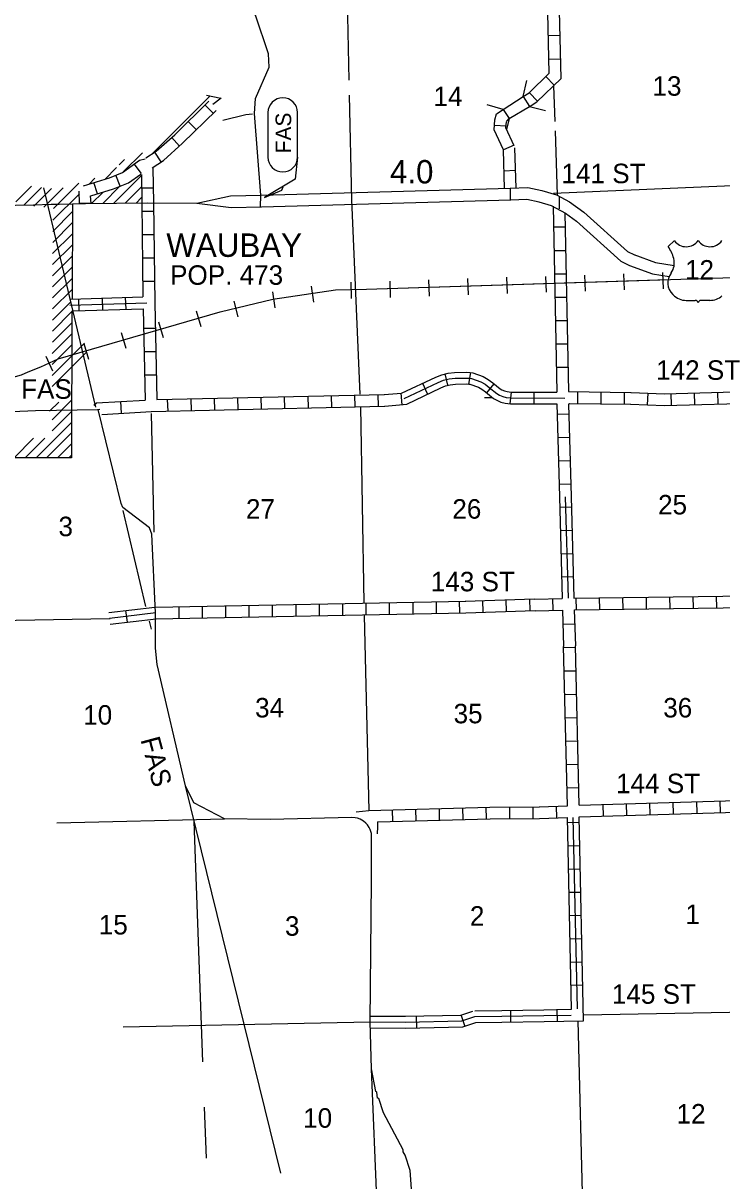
# Model space of a CAD drawing. Extents: x 1801812 to 2342521, y 16392469 to 16767754.
# Drawn here: x 2077396 to 2095312, y 16452163 to 16481863 of the extents above; entities that cross this region are included whole.
import ezdxf

# ---------------------------------------------------------------- set-up
doc = ezdxf.new("R2010")
doc.units = 0
for name, color, linetype in [('L13', 7, 'Continuous'), ('L14', 7, 'Continuous'), ('L15', 7, 'Continuous'), ('L16', 7, 'Continuous'), ('L18', 7, 'Continuous'), ('L2', 7, 'Continuous'), ('L21', 7, 'Continuous'), ('L28', 7, 'Continuous'), ('L3', 7, 'Continuous'), ('L30', 7, 'Continuous'), ('L4', 7, 'Continuous'), ('L5', 7, 'Continuous'), ('L8', 7, 'Continuous'), ('L9', 7, 'Continuous')]:
    doc.layers.add(name, color=color, linetype=linetype)

msp = doc.modelspace()

# ---------------------------------------------------------------- linework, layer by layer
at = {"layer": 'L13'}
for p, q in [((2085701, 16482459), (2085743, 16480401)), ((2090993, 16480251), (2091026, 16479342)), ((2085759, 16480017), (2085818, 16477334)), ((2091034, 16479101), (2091087, 16477454)), ((2090992, 16477500), (2096401, 16477734)), ((2085818, 16477334), (2086026, 16472342)), ((2089427, 16472251), (2089226, 16472251)), ((2080676, 16471851), (2080743, 16468801)), ((2086043, 16472017), (2086134, 16466992)), ((2076449, 16466534), (2079607, 16466592)), ((2079610, 16466592), (2079626, 16466592)), ((2086143, 16466667), (2086261, 16461667)), ((2078260, 16461351), (2082559, 16461451)), ((2082001, 16455217), (2081784, 16461385)), ((2091761, 16456425), (2096726, 16456509)), ((2079960, 16456117), (2086293, 16456242)), ((2086709, 16445767), (2086326, 16455034)), ((2082093, 16452742), (2082043, 16454051))]:
    msp.add_line(p, q, dxfattribs=at)
msp.add_lwpolyline([(2091621, 16456269), (2091751, 16451171)], dxfattribs=at)
at = {"layer": 'L15'}
for p, q in [((2088818, 16474892), (2088801, 16475309)), ((2089818, 16474926), (2089801, 16475342)), ((2090818, 16474959), (2090801, 16475367)), ((2091818, 16474984), (2091801, 16475401)), ((2092818, 16475017), (2092801, 16475434)), ((2093817, 16475051), (2093801, 16475467)), ((2084851, 16474701), (2084793, 16475117)), ((2085818, 16474801), (2085809, 16475217)), ((2086818, 16474826), (2086809, 16475242)), ((2087818, 16474859), (2087801, 16475276)), ((2082909, 16474326), (2082809, 16474734)), ((2083859, 16474559), (2083801, 16474967)), ((2081959, 16474076), (2081843, 16474476)), ((2080993, 16473792), (2080876, 16474192)), ((2080035, 16473517), (2079918, 16473917)), ((2079076, 16473234), (2078960, 16473634)), ((2078160, 16472934), (2077985, 16473309)), ((2077526, 16472917), (2077851, 16473042))]:
    msp.add_line(p, q, dxfattribs=at)
for points in [[(2086201, 16475042), (2099101, 16475451)], [(2075343, 16472284), (2077351, 16472842), (2077526, 16472917), (2077851, 16473042), (2078293, 16473251), (2082451, 16474459), (2083801, 16474784), (2085401, 16475017), (2086201, 16475042), (2093935, 16475290)], [(2077851, 16473042), (2078293, 16473251), (2082451, 16474459), (2083801, 16474784), (2085401, 16475017), (2086201, 16475042)], [(2075343, 16472284), (2077351, 16472842), (2077526, 16472917)]]:
    msp.add_lwpolyline(points, dxfattribs=at)
at = {"layer": 'L16'}
for p, q in [((2080715, 16478517), (2082193, 16479995)), ((2082097, 16480014), (2082464, 16479941)), ((2082473, 16479937), (2082263, 16479776)), ((2082464, 16479941), (2082473, 16479937)), ((2079858, 16478225), (2079996, 16478363)), ((2079968, 16478053), (2080454, 16478538)), ((2079489, 16477856), (2079792, 16478159)), ((2078177, 16477110), (2078824, 16477757)), ((2079085, 16477735), (2079236, 16477886)), ((2079723, 16477242), (2080425, 16477944)), ((2077211, 16477277), (2077612, 16477678)), ((2077409, 16477192), (2077866, 16477649)), ((2077669, 16477168), (2078120, 16477619)), ((2077923, 16477139), (2078424, 16477640)), ((2078155, 16476805), (2078836, 16477486)), ((2079151, 16477236), (2079444, 16477528)), ((2079437, 16477239), (2079877, 16477678)), ((2080009, 16477245), (2080429, 16477665)), ((2080295, 16477248), (2080433, 16477386)), ((2078657, 16477226), (2078648, 16474785)), ((2078154, 16476521), (2078656, 16477023)), ((2078153, 16476236), (2078655, 16476738)), ((2078152, 16475951), (2078654, 16476453)), ((2078151, 16475667), (2078653, 16476169)), ((2078150, 16475383), (2078652, 16475885)), ((2078148, 16474814), (2078650, 16475316)), ((2078149, 16475098), (2078651, 16475600)), ((2078147, 16474530), (2078649, 16475032)), ((2078146, 16474245), (2078618, 16474717)), ((2078145, 16473961), (2078647, 16474463)), ((2078647, 16474483), (2078633, 16470714)), ((2078144, 16473677), (2078646, 16474178)), ((2078143, 16473392), (2078645, 16473894)), ((2078141, 16472824), (2078968, 16473651)), ((2078142, 16473108), (2078644, 16473610)), ((2078140, 16472539), (2079021, 16473421)), ((2078073, 16471905), (2078307, 16472139)), ((2078137, 16471686), (2078639, 16472188)), ((2078136, 16471402), (2078637, 16471904)), ((2079360, 16471954), (2079299, 16471946)), ((2077730, 16470713), (2078636, 16471619)), ((2077163, 16470712), (2077663, 16471212)), ((2077446, 16470712), (2077947, 16471213)), ((2077997, 16470713), (2078636, 16471352)), ((2078280, 16470713), (2078635, 16471067)), ((2078633, 16470714), (2073777, 16470708)), ((2078564, 16470713), (2078633, 16470783))]:
    msp.add_line(p, q, dxfattribs=at)
at = {"layer": 'L18'}
for p, q in [((2090218, 16479984), (2090309, 16480392)), ((2089701, 16479651), (2089293, 16479767)), ((2089701, 16479651), (2090218, 16479984)), ((2090218, 16479984), (2090376, 16479726)), ((2089701, 16479651), (2089859, 16479417)), ((2089859, 16479417), (2090376, 16479726)), ((2090376, 16479726), (2090793, 16479626)), ((2089859, 16479417), (2089793, 16479134))]:
    msp.add_line(p, q, dxfattribs=at)
at = {"layer": 'L2'}
for p, q in [((2079260, 16472009), (2077926, 16477634)), ((2080543, 16466901), (2079960, 16469359)), ((2080685, 16466317), (2080635, 16466517)), ((2084001, 16452359), (2081560, 16462301))]:
    msp.add_line(p, q, dxfattribs=at)
at = {"layer": 'L21'}
for p, q in [((2083676, 16478426), (2083676, 16479567)), ((2084434, 16478426), (2084434, 16479567))]:
    msp.add_line(p, q, dxfattribs=at)
msp.add_lwpolyline([(2084434, 16478426), (2084368, 16477859), (2083584, 16477392), (2084026, 16477576), (2084059, 16477667)], dxfattribs=at)
for centre, start, end in [((2084053, 16479567), 0.0008, 180.0008), ((2084053, 16478427), 180.0008, 0.0008)]:
    msp.add_arc(centre, 380, start, end, dxfattribs=at)
at = {"layer": 'L3'}
for p, q in [((2093934, 16476130), (2094098, 16476284)), ((2094078, 16475823), (2094078, 16475823)), ((2094006, 16475445), (2094016, 16475455)), ((2094066, 16474890), (2094051, 16474903)), ((2094395, 16474749), (2094630, 16474749)), ((2095009, 16474749), (2094774, 16474749))]:
    msp.add_line(p, q, dxfattribs=at)
for centre, radius, start, end in [((2094396, 16476498), 371, 215.6859, 325.8081), ((2095009, 16476498), 371, 214.1946, 324.6567), ((2093349, 16475666), 745, 12.2898, 38.4098), ((2093644, 16475706), 449, 326.0856, 14.9121), ((2094326, 16475197), 402, 141.5649, 226.8935), ((2094397, 16475210), 460, 224.0239, 270.001), ((2094627, 16474673), 76.7, 10.3707, 90.0011), ((2094778, 16474673), 76.7, 90.0011, 169.6314), ((2095008, 16475210), 460, 270.0011, 311.9899)]:
    msp.add_arc(centre, radius, start, end, dxfattribs=at)
at = {"layer": 'L4'}
for p, q in [((2083326, 16479542), (2083351, 16479934)), ((2083489, 16477450), (2083326, 16479542)), ((2077110, 16471901), (2077710, 16471926)), ((2077710, 16471926), (2079318, 16471951)), ((2079910, 16469542), (2079318, 16471951)), ((2080793, 16466734), (2080693, 16468751)), ((2080785, 16465826), (2080793, 16466734)), ((2081768, 16461859), (2081560, 16462301)), ((2082559, 16461451), (2081768, 16461859)), ((2086326, 16455034), (2086293, 16456242))]:
    msp.add_line(p, q, dxfattribs=at)
for points in [[(2083351, 16479934), (2083701, 16480734), (2083684, 16481076), (2083351, 16482067), (2083318, 16482117), (2083234, 16482334), (2083209, 16482534)], [(2080693, 16468751), (2080635, 16468917), (2079951, 16469434), (2079910, 16469542)], [(2081560, 16462301), (2080835, 16465409), (2080785, 16465826)], [(2085910, 16461479), (2085824, 16461482), (2083726, 16461434), (2082559, 16461451)], [(2086326, 16461070), (2086298, 16461173), (2086272, 16461227), (2086228, 16461294), (2086187, 16461338), (2086125, 16461388), (2086039, 16461438), (2085965, 16461469), (2085910, 16461479)], [(2086293, 16456242), (2086330, 16459849), (2086326, 16461070)], [(2087401, 16451242), (2087393, 16451359), (2087318, 16452426), (2087193, 16452826), (2087143, 16452909), (2087143, 16452959), (2086634, 16453909), (2086518, 16454276), (2086484, 16454284), (2086468, 16454442), (2086443, 16454451), (2086326, 16455034)]]:
    msp.add_lwpolyline(points, dxfattribs=at)
at = {"layer": 'L5'}
for p, q in [((2081847, 16477241), (2082711, 16477433)), ((2082711, 16477433), (2083498, 16477451)), ((2083485, 16477150), (2083489, 16477450)), ((2083497, 16477451), (2089888, 16477626)), ((2089886, 16477626), (2090337, 16477645)), ((2090337, 16477645), (2090696, 16477571)), ((2091069, 16477459), (2091409, 16477277)), ((2076508, 16477176), (2077660, 16477201)), ((2077660, 16477201), (2078110, 16477217)), ((2078110, 16477217), (2078318, 16477217)), ((2078318, 16477217), (2078993, 16477234)), ((2078993, 16477234), (2080585, 16477251)), ((2080585, 16477251), (2081847, 16477241)), ((2081847, 16477241), (2082730, 16477133)), ((2082730, 16477133), (2083504, 16477151)), ((2083505, 16477151), (2089897, 16477326)), ((2089899, 16477326), (2090313, 16477343)), ((2090313, 16477343), (2090629, 16477279)), ((2090936, 16477186), (2091303, 16476985))]:
    msp.add_line(p, q, dxfattribs=at)
for points in [[(2089880, 16477625), (2089880, 16477325)], [(2090696, 16477571), (2091069, 16477459)], [(2091147, 16477097), (2091147, 16477418)], [(2090616, 16477282), (2090936, 16477186)], [(2091409, 16477277), (2091770, 16477018), (2092895, 16476008), (2093070, 16475917)], [(2091303, 16476985), (2091582, 16476784), (2092723, 16475760), (2092940, 16475646)], [(2093052, 16475925), (2093613, 16475722), (2094089, 16475646)], [(2092940, 16475646), (2093538, 16475430), (2093960, 16475363)]]:
    msp.add_lwpolyline(points, dxfattribs=at)
at = {"layer": 'L8'}
for p, q in [((2090887, 16480579), (2090843, 16482576)), ((2091190, 16480446), (2091143, 16482576)), ((2091168, 16481542), (2090868, 16481534)), ((2091176, 16480942), (2090876, 16480934)), ((2091009, 16480276), (2090801, 16480492)), ((2090584, 16479859), (2090376, 16480076)), ((2082268, 16479551), (2082051, 16479767)), ((2081834, 16479134), (2081626, 16479342)), ((2089784, 16479217), (2089484, 16479234)), ((2081401, 16478709), (2081201, 16478934)), ((2089984, 16478734), (2089709, 16478609)), ((2089738, 16477622), (2089709, 16478617)), ((2090037, 16477632), (2090001, 16478667)), ((2080935, 16478301), (2080768, 16478551)), ((2080426, 16478009), (2080243, 16478251)), ((2080426, 16477984), (2080435, 16477251)), ((2080718, 16478151), (2080735, 16477251)), ((2090018, 16478084), (2089718, 16478067)), ((2079301, 16477484), (2079210, 16477776)), ((2079885, 16477684), (2079768, 16477959)), ((2078843, 16477234), (2078835, 16477551)), ((2079143, 16477234), (2079126, 16477434)), ((2080426, 16477642), (2080726, 16477642)), ((2079143, 16477234), (2078843, 16477234)), ((2080435, 16477251), (2080468, 16474842)), ((2080735, 16477251), (2080768, 16474692)), ((2090986, 16477171), (2091084, 16472393)), ((2080435, 16477042), (2080735, 16477042)), ((2091289, 16476994), (2091384, 16472409)), ((2090993, 16476634), (2091293, 16476634)), ((2080443, 16476442), (2080743, 16476442)), ((2091009, 16476034), (2091309, 16476034)), ((2080451, 16475842), (2080751, 16475842)), ((2091018, 16475434), (2091318, 16475434)), ((2080460, 16475242), (2080760, 16475242)), ((2078818, 16474792), (2078826, 16474492)), ((2079418, 16474809), (2079426, 16474509)), ((2080010, 16474826), (2080026, 16474526)), ((2091034, 16474834), (2091334, 16474834)), ((2080476, 16474534), (2080526, 16472192)), ((2080768, 16474692), (2080826, 16472209)), ((2091043, 16474234), (2091343, 16474234)), ((2080485, 16474042), (2080785, 16474042)), ((2091059, 16473634), (2091359, 16473634)), ((2080493, 16473442), (2080793, 16473442)), ((2091068, 16473034), (2091368, 16473034)), ((2080510, 16472842), (2080810, 16472842)), ((2088287, 16472573), (2088219, 16472863)), ((2088820, 16472604), (2088872, 16472898)), ((2080826, 16472209), (2086659, 16472334)), ((2086509, 16472034), (2086501, 16472334)), ((2086651, 16472334), (2087101, 16472367)), ((2087118, 16472067), (2087093, 16472367)), ((2087768, 16472351), (2087641, 16472621)), ((2089282, 16472378), (2089471, 16472609)), ((2089887, 16472099), (2089920, 16472396)), ((2090500, 16472096), (2090501, 16472394)), ((2091618, 16472109), (2091618, 16472409)), ((2092218, 16472092), (2092218, 16472392)), ((2092818, 16472084), (2092818, 16472384)), ((2093409, 16472067), (2093426, 16472367)), ((2094017, 16472059), (2094009, 16472359)), ((2094617, 16472076), (2094609, 16472376)), ((2095217, 16472092), (2095209, 16472392)), ((2079918, 16471859), (2079901, 16472159)), ((2081110, 16471909), (2081101, 16472209)), ((2081710, 16471926), (2081701, 16472226)), ((2082309, 16471934), (2082301, 16472234)), ((2082909, 16471951), (2082901, 16472251)), ((2083509, 16471967), (2083501, 16472267)), ((2084109, 16471976), (2084101, 16472276)), ((2084709, 16471992), (2084701, 16472292)), ((2085309, 16472001), (2085301, 16472301)), ((2085909, 16472017), (2085901, 16472317)), ((2086668, 16472034), (2087234, 16472084)), ((2091084, 16472093), (2091148, 16469711)), ((2091384, 16472092), (2091448, 16469719)), ((2080676, 16471901), (2086659, 16472034)), ((2091093, 16471834), (2091393, 16471842)), ((2091109, 16471234), (2091409, 16471242)), ((2091126, 16470634), (2091426, 16470642)), ((2091143, 16470034), (2091443, 16470042)), ((2091148, 16469711), (2091218, 16467101)), ((2091298, 16469715), (2091368, 16467107)), ((2091448, 16469719), (2091518, 16467109)), ((2091155, 16469444), (2091455, 16469452)), ((2091171, 16468848), (2091471, 16468856)), ((2091187, 16468251), (2091487, 16468259)), ((2091203, 16467655), (2091503, 16467663)), ((2080793, 16466884), (2088743, 16467034)), ((2086793, 16466701), (2086793, 16467001)), ((2087393, 16466709), (2087393, 16467009)), ((2087993, 16466717), (2087993, 16467017)), ((2088593, 16466734), (2088584, 16467034)), ((2088734, 16467034), (2090509, 16467092)), ((2089193, 16466751), (2089184, 16467051)), ((2089793, 16466767), (2089784, 16467067)), ((2090393, 16466792), (2090384, 16467084)), ((2090509, 16467084), (2091218, 16467101)), ((2090984, 16466801), (2090976, 16467101)), ((2091518, 16467109), (2096476, 16467176)), ((2091584, 16466809), (2091576, 16467109)), ((2092184, 16466817), (2092176, 16467117)), ((2092784, 16466826), (2092776, 16467126)), ((2093384, 16466834), (2093376, 16467134)), ((2093984, 16466842), (2093976, 16467142)), ((2094584, 16466851), (2094576, 16467151)), ((2095184, 16466859), (2095176, 16467159)), ((2080793, 16466584), (2088743, 16466734)), ((2081393, 16466592), (2081393, 16466892)), ((2081993, 16466609), (2081993, 16466909)), ((2082593, 16466617), (2082593, 16466917)), ((2083193, 16466626), (2083193, 16466926)), ((2083793, 16466642), (2083793, 16466942)), ((2084393, 16466651), (2084393, 16466951)), ((2084993, 16466667), (2084993, 16466967)), ((2085593, 16466676), (2085593, 16466976)), ((2086193, 16466684), (2086193, 16466984)), ((2088751, 16466734), (2090526, 16466792)), ((2090526, 16466784), (2091226, 16466801)), ((2091226, 16466801), (2091255, 16465873)), ((2091526, 16466809), (2091555, 16465887)), ((2091534, 16466809), (2096492, 16466876)), ((2091243, 16466442), (2091543, 16466451)), ((2091351, 16461784), (2091255, 16465873)), ((2091259, 16465843), (2091559, 16465851)), ((2091651, 16461801), (2091555, 16465887)), ((2091270, 16465243), (2091570, 16465251)), ((2091284, 16464643), (2091584, 16464651)), ((2091298, 16464043), (2091598, 16464051)), ((2091312, 16463443), (2091612, 16463451)), ((2091326, 16462843), (2091626, 16462852)), ((2091340, 16462243), (2091640, 16462252)), ((2091651, 16461801), (2096592, 16461951)), ((2085934, 16461634), (2086259, 16461667)), ((2086876, 16461384), (2086868, 16461684)), ((2087476, 16461401), (2087468, 16461701)), ((2088076, 16461417), (2088068, 16461717)), ((2088676, 16461434), (2088668, 16461734)), ((2089276, 16461451), (2089268, 16461751)), ((2089876, 16461451), (2089876, 16461751)), ((2090476, 16461459), (2090476, 16461759)), ((2090626, 16461759), (2091351, 16461784)), ((2091084, 16461476), (2091068, 16461776)), ((2091651, 16461501), (2096601, 16461651)), ((2092276, 16461517), (2092268, 16461817)), ((2092876, 16461534), (2092868, 16461834)), ((2093476, 16461559), (2093467, 16461851)), ((2094076, 16461576), (2094067, 16461876)), ((2094676, 16461592), (2094667, 16461892)), ((2095276, 16461609), (2095267, 16461909)), ((2090634, 16461459), (2091351, 16461484)), ((2091459, 16456568), (2091351, 16461484)), ((2091653, 16461354), (2091355, 16461347)), ((2091609, 16456579), (2091501, 16461487)), ((2091764, 16456272), (2091651, 16461501)), ((2091666, 16460757), (2091368, 16460751)), ((2091679, 16460161), (2091381, 16460154)), ((2091692, 16459564), (2091394, 16459558)), ((2091706, 16458968), (2091407, 16458961)), ((2091719, 16458372), (2091421, 16458365)), ((2091732, 16457775), (2091434, 16457768)), ((2091745, 16457179), (2091447, 16457172))]:
    msp.add_line(p, q, dxfattribs=at)
for points in [[(2090218, 16479984), (2090368, 16480076), (2090887, 16480579)], [(2090368, 16479717), (2090568, 16479842), (2091190, 16480446)], [(2080543, 16478409), (2080810, 16478576), (2081285, 16479001), (2082159, 16479859)], [(2080701, 16478151), (2080993, 16478342), (2081484, 16478784), (2082343, 16479626)], [(2082512, 16479372), (2083104, 16479522), (2083278, 16479538)], [(2089709, 16478617), (2089476, 16479126), (2089493, 16479384), (2089534, 16479534), (2089701, 16479651)], [(2089984, 16478717), (2089776, 16479176), (2089793, 16479334), (2089801, 16479351), (2089859, 16479417)], [(2078943, 16477692), (2079610, 16477892), (2079943, 16478034), (2080376, 16478351), (2080526, 16478384)], [(2079135, 16477434), (2079710, 16477609), (2080093, 16477767), (2080410, 16477992)], [(2078610, 16474784), (2080468, 16474842)], [(2078595, 16474630), (2080570, 16474688)], [(2078685, 16474484), (2080476, 16474534)], [(2087101, 16472367), (2087975, 16472780), (2088131, 16472843), (2088294, 16472882), (2088460, 16472903), (2088766, 16472909), (2088861, 16472901), (2088930, 16472889), (2089195, 16472794), (2089323, 16472724), (2089438, 16472637), (2089625, 16472484), (2089674, 16472457), (2089741, 16472427), (2089810, 16472409), (2089912, 16472397), (2091084, 16472393)], [(2087165, 16472232), (2088035, 16472642), (2088177, 16472700), (2088321, 16472734), (2088471, 16472753), (2088761, 16472759), (2088842, 16472752), (2088891, 16472743), (2089134, 16472657), (2089241, 16472598), (2089345, 16472519), (2089540, 16472359), (2089607, 16472322), (2089692, 16472285), (2089782, 16472261), (2089904, 16472247), (2091286, 16472243)], [(2087234, 16472084), (2088108, 16472510), (2088222, 16472557), (2088348, 16472586), (2088482, 16472603), (2088756, 16472609), (2088823, 16472603), (2088853, 16472597), (2089072, 16472520), (2089159, 16472472), (2089252, 16472401), (2089455, 16472235), (2089540, 16472188), (2089642, 16472143), (2089755, 16472113), (2089895, 16472097), (2091084, 16472093)], [(2091384, 16472409), (2092976, 16472384)], [(2092984, 16472384), (2093842, 16472351), (2096551, 16472426)], [(2079210, 16472059), (2079276, 16472126), (2080526, 16472192)], [(2091376, 16472092), (2091418, 16472109), (2092976, 16472084)], [(2092968, 16472084), (2093842, 16472051), (2096401, 16472126)], [(2079410, 16471826), (2080685, 16471901)], [(2086261, 16461667), (2089359, 16461751), (2090634, 16461759)], [(2086482, 16461369), (2086484, 16461242), (2086476, 16461063)], [(2086482, 16461369), (2089368, 16461451), (2090634, 16461459)]]:
    msp.add_lwpolyline(points, dxfattribs=at)
at = {"layer": 'L9'}
for p, q in [((2079593, 16466742), (2080776, 16466884)), ((2080794, 16466735), (2079611, 16466593)), ((2080067, 16466498), (2080032, 16466794)), ((2079626, 16466442), (2080810, 16466584)), ((2086290, 16456093), (2086293, 16456391)), ((2086293, 16456392), (2087201, 16456384)), ((2087488, 16456091), (2087481, 16456390)), ((2088722, 16456136), (2088630, 16456420)), ((2088976, 16456526), (2089668, 16456534)), ((2089668, 16456534), (2090743, 16456551)), ((2089889, 16456542), (2089893, 16456244)), ((2090743, 16456551), (2091459, 16456568)), ((2091081, 16456566), (2091088, 16456268)), ((2086293, 16456092), (2087201, 16456084)), ((2089001, 16456226), (2089668, 16456234)), ((2089668, 16456234), (2090759, 16456251)), ((2090759, 16456251), (2091764, 16456272))]:
    msp.add_line(p, q, dxfattribs=at)
for points in [[(2086291, 16456242), (2087202, 16456234), (2088643, 16456268), (2088975, 16456376), (2089669, 16456384)], [(2087201, 16456384), (2088618, 16456417), (2088926, 16456517)], [(2089670, 16456384), (2090746, 16456401), (2091446, 16456417)], [(2087201, 16456084), (2088668, 16456117), (2089001, 16456226)]]:
    msp.add_lwpolyline(points, dxfattribs=at)

# ---------------------------------------------------------------- texts
at = {"layer": 'L14'}
for s, p in [('13', (2093534, 16480001)), ('14', (2087918, 16479734)), ('25', (2093676, 16469259)), ('27', (2083109, 16469151)), ('26', (2088401, 16469151)), ('3', (2078301, 16468701)), ('10', (2078935, 16463867)), ('34', (2083343, 16464051)), ('35', (2088434, 16463901)), ('36', (2093809, 16464051)), ('15', (2079335, 16458484)), ('2', (2088851, 16458709)), ('1', (2094376, 16458751)), ('3', (2084109, 16458451)), ('10', (2084576, 16453526)), ('12', (2094151, 16453634))]:
    msp.add_text(s, height=500, rotation=360, dxfattribs=at).set_placement(p)
at = {"layer": 'L16'}
for s, height, p in [('WAUBAY', 600, (2081068, 16475867)), ('POP. 473', 500, (2081163, 16475151))]:
    msp.add_text(s, height=height, rotation=360, dxfattribs=at).set_placement(p)
at = {"layer": 'L21'}
for height, rotation, p in [(400, 90.0008, (2084268, 16478526)), (500, 360, (2077343, 16472226)), (500, 284.9995, (2080401, 16463484))]:
    msp.add_text('FAS', height=height, rotation=rotation, dxfattribs=at).set_placement(p)
at = {"layer": 'L28'}
msp.add_text('4.0', height=600, rotation=360, dxfattribs=at).set_placement((2086801, 16477751))
at = {"layer": 'L3'}
msp.add_text('12', height=500, rotation=360, dxfattribs=at).set_placement((2094367, 16475284))
at = {"layer": 'L30'}
for s, p in [('141 ST', (2091200, 16477757)), ('142 ST', (2093627, 16472713)), ('143 ST', (2087849, 16467287)), ('144 ST', (2092599, 16462108)), ('145 ST', (2092493, 16456706))]:
    msp.add_text(s, height=500, rotation=360, dxfattribs=at).set_placement(p)

doc.saveas('drawing.dxf')
